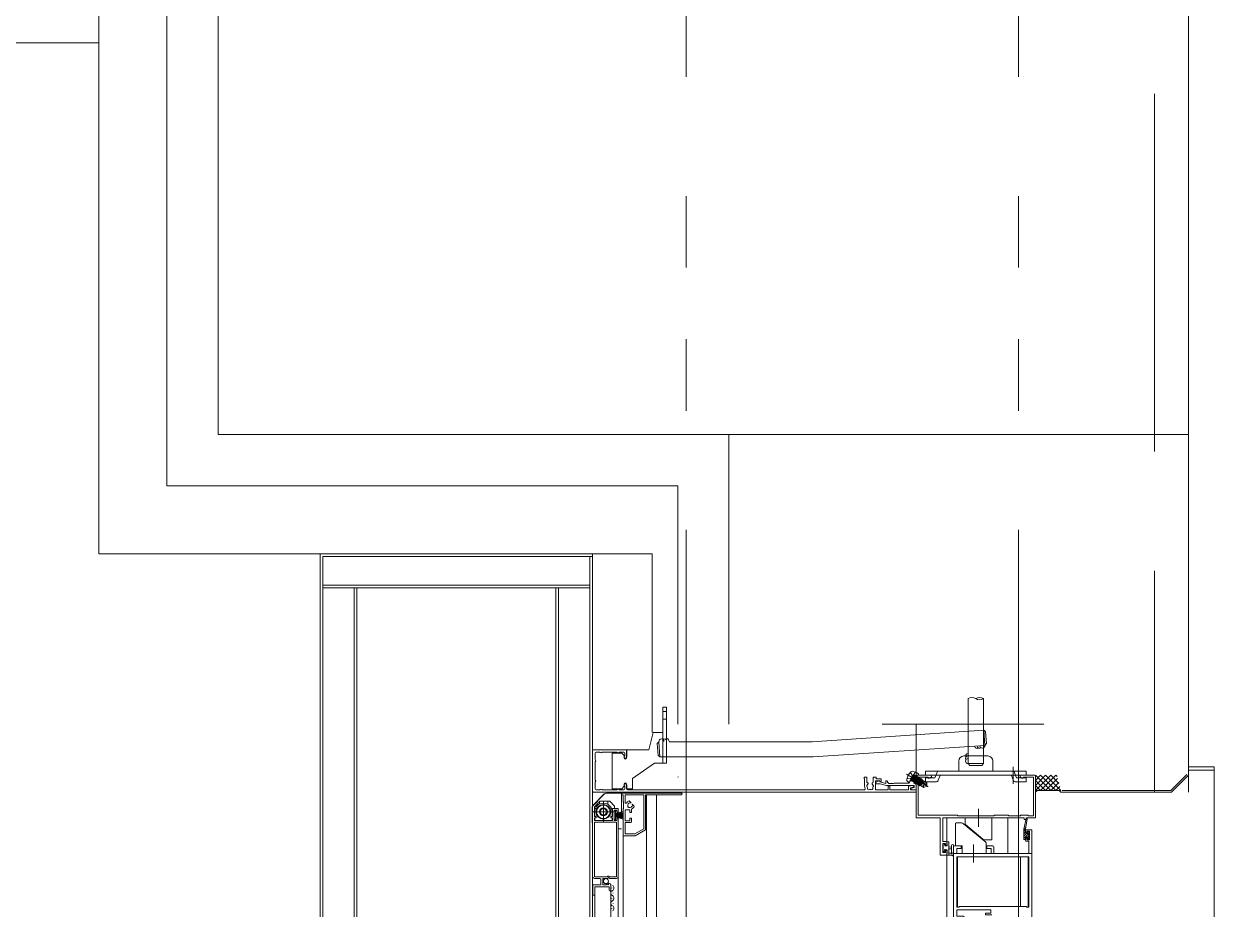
# Model space of a CAD drawing. Units: millimetres at full size. Extents: x -22551 to 92397, y -19340 to 14894.
# Drawn here: x 86832 to 87532, y -2284 to -1764 of the extents above; entities that cross this region are included whole.
import ezdxf

# ---------------------------------------------------------------- set-up
doc = ezdxf.new("R2010")
doc.units = ezdxf.units.MM
doc.header["$LTSCALE"] = 70
doc.linetypes.add('DASHED3', pattern=[4, 3, -1])
doc.linetypes.add('DOUBLE_CHAIN1', pattern=[8.8, 5, -1, 0.6, -0.6, 0.6, -1])
for name, color, linetype, lineweight in [('2-0_通芯', 7, 'Continuous', 15), ('2-1_躯体', 7, 'Continuous', 15), ('2-3_間仕切り', 7, 'Continuous', 15), ('4-4_ジプトーン・ケイカル', 7, 'Continuous', 15), ('4-A_FSH', 7, 'Continuous', 15), ('4-B_金物', 7, 'Continuous', 15)]:
    doc.layers.add(name, color=color, linetype=linetype, lineweight=lineweight)

msp = doc.modelspace()

# ---------------------------------------------------------------- linework, layer by layer
at = {"layer": '2-0_通芯', "linetype": 'DOUBLE_CHAIN1'}
for p, q in [((87221.52, 10874.77), (87221.52, -9077.32)), ((87416.52, 10874.77), (87416.52, -7611.2))]:
    msp.add_line(p, q, dxfattribs=at)
at = {"layer": '2-1_躯体', "linetype": 'DASHED3'}
msp.add_line((87496.52, -1245.23), (87496.52, -2215.23), dxfattribs=at)
at = {"layer": '2-1_躯体'}
for p, q in [((87516.52, -1245.23), (87516.52, -2215.23)), ((86946.52, -1455.23), (86946.52, -2005.23)), ((86946.52, -2005.23), (87516.52, -2005.23)), ((87246.52, -2005.23), (87246.52, -2175.23))]:
    msp.add_line(p, q, dxfattribs=at)
at = {"layer": '2-3_間仕切り'}
for p, q in [((86876.52, -1385.23), (86876.52, -2075.23)), ((86916.52, -1425.23), (86916.52, -2035.23)), ((86916.52, -2035.23), (87216.52, -2035.23)), ((87216.52, -2035.23), (87216.52, -2175.23)), ((86876.52, -2075.23), (87176.52, -2075.23))]:
    msp.add_line(p, q, dxfattribs=at)
at = {"layer": '4-4_ジプトーン・ケイカル'}
msp.add_line((86876.52, -1775.23), (84741.52, -1775.23), dxfattribs=at)
at = {"layer": '4-A_FSH'}
for p, q in [((87209.97, -2165.23), (87207.67, -2165.23)), ((87207.67, -2167.89), (87207.67, -2165.23)), ((87209.97, -2167.89), (87209.97, -2165.23)), ((87387.02, -2160.23), (87387.02, -2198.43)), ((87396.02, -2160.23), (87396.02, -2198.43)), ((87209.97, -2167.89), (87207.67, -2167.89)), ((87207.67, -2167.89), (87207.67, -2198.23)), ((87209.97, -2172.39), (87207.67, -2172.39)), ((87209.97, -2198.23), (87209.97, -2167.89)), ((87202.15, -2180.23), (87199.47, -2190.23)), ((87206.17, -2180.23), (87202.15, -2180.23)), ((87206.17, -2180.23), (87207.67, -2180.23)), ((87396.22, -2178.74), (87295.42, -2185.54)), ((87336.52, -2175.23), (87431.52, -2175.23)), ((87356.52, -2205.23), (87356.52, -2175.23)), ((87396.82, -2187.72), (87396.22, -2178.74)), ((87205.42, -2185.54), (87204.49, -2186.61)), ((87205.42, -2185.54), (87206.02, -2194.52)), ((87295.42, -2185.54), (87211.4, -2185.54)), ((87396.82, -2187.72), (87296.02, -2194.52)), ((87396.82, -2187.72), (87397.75, -2186.66)), ((87166.52, -2214.73), (87166.52, -2190.73)), ((87167.02, -2190.23), (87186.02, -2190.23)), ((87189.02, -2190.23), (87176.52, -2190.23)), ((87183.57, -2192.23), (87177.97, -2192.23)), ((87177.97, -2192.23), (87177.97, -2213.23)), ((87185.07, -2193.73), (87183.57, -2192.23)), ((87185.07, -2195.03), (87185.07, -2193.73)), ((87186.47, -2190.23), (87186.47, -2195.03)), ((87199.47, -2190.23), (87186.47, -2190.23)), ((87186.52, -2190.73), (87186.52, -2194.48)), ((87296.02, -2194.52), (87206.02, -2194.52)), ((87384.52, -2193.93), (87398.52, -2193.93)), ((87202.82, -2198.23), (87206.17, -2198.23)), ((87207.67, -2198.23), (87206.17, -2198.23)), ((87207.67, -2198.23), (87209.97, -2198.23)), ((87381.52, -2202.93), (87381.52, -2196.93)), ((87387.02, -2198.43), (87388.02, -2199.43)), ((87387.02, -2198.43), (87396.02, -2198.43)), ((87401.52, -2202.93), (87401.52, -2196.93)), ((87413.52, -2200.23), (87413.52, -2210.23)), ((87516.52, -2200.23), (87531.52, -2200.23)), ((87216.72, -2206.43), (87216.52, -2206.23)), ((87355.13, -2207.12), (87350.87, -2204.66)), ((87352.37, -2209.57), (87351.45, -2208.92)), ((87355.87, -2203.5), (87352.37, -2209.57)), ((87353.69, -2208.28), (87353.86, -2208.38)), ((87355.72, -2205.17), (87353.74, -2208.6)), ((87353.81, -2208.64), (87354.19, -2208.42)), ((87354.63, -2207.06), (87354.19, -2208.42)), ((87354.27, -2208.47), (87354.19, -2208.42)), ((87354.42, -2208.99), (87355.79, -2205.21)), ((87354.42, -2208.99), (87354.8, -2208.77)), ((87355.79, -2205.65), (87354.8, -2208.77)), ((87354.87, -2208.82), (87354.8, -2208.77)), ((87355.87, -2203.5), (87354.85, -2203.03)), ((87354.87, -2208.82), (87355.87, -2205.7)), ((87355.02, -2209.34), (87356.4, -2205.56)), ((87356.4, -2206), (87355.4, -2209.12)), ((87355.42, -2205.29), (87355.59, -2205.39)), ((87355.72, -2205.17), (87355.79, -2205.21)), ((87355.79, -2205.21), (87355.79, -2205.65)), ((87355.87, -2205.7), (87355.79, -2205.65)), ((87356.25, -2205.48), (87355.87, -2205.7)), ((87357.03, -2208.22), (87355.99, -2207.62)), ((87357.46, -2206.18), (87356.09, -2209.95)), ((87356.09, -2209.52), (87357.08, -2206.4)), ((87356.24, -2210.04), (87357.61, -2206.26)), ((87356.25, -2205.48), (87356.4, -2205.56)), ((87356.4, -2205.56), (87356.4, -2206)), ((87356.47, -2206.05), (87356.4, -2206)), ((87356.85, -2205.83), (87356.47, -2206.05)), ((87357.61, -2206.7), (87356.62, -2209.82)), ((87358.07, -2206.53), (87356.69, -2210.3)), ((87356.69, -2209.87), (87357.69, -2206.75)), ((87356.84, -2210.39), (87358.22, -2206.61)), ((87357.08, -2206.4), (87357, -2206.35)), ((87357.02, -2205.23), (87365.02, -2205.23)), ((87357.46, -2206.18), (87357.08, -2206.4)), ((87358.22, -2207.05), (87357.22, -2210.17)), ((87358.67, -2206.88), (87357.3, -2210.65)), ((87357.3, -2210.22), (87358.29, -2207.1)), ((87357.45, -2210.74), (87358.82, -2206.96)), ((87357.46, -2206.18), (87357.61, -2206.26)), ((87357.61, -2206.26), (87357.61, -2206.7)), ((87357.69, -2206.75), (87357.61, -2206.7)), ((87358.07, -2206.53), (87357.69, -2206.75)), ((87358.82, -2207.4), (87357.83, -2210.52)), ((87359.28, -2207.23), (87357.9, -2211)), ((87357.9, -2210.57), (87358.9, -2207.45)), ((87363.59, -2212), (87357.9, -2208.72)), ((87358.06, -2211.09), (87359.43, -2207.31)), ((87358.07, -2206.53), (87358.22, -2206.61)), ((87358.22, -2206.61), (87358.22, -2207.05)), ((87358.29, -2207.1), (87358.22, -2207.05)), ((87358.67, -2206.88), (87358.29, -2207.1)), ((87359.43, -2207.75), (87358.43, -2210.87)), ((87358.51, -2210.92), (87359.5, -2207.8)), ((87359.48, -2208.68), (87358.51, -2211.35)), ((87358.66, -2211.44), (87359.61, -2208.82)), ((87358.67, -2206.88), (87358.82, -2206.96)), ((87358.82, -2206.96), (87358.82, -2207.4)), ((87358.9, -2207.45), (87358.82, -2207.4)), ((87359.28, -2207.23), (87358.9, -2207.45)), ((87359.76, -2208.97), (87359.04, -2211.22)), ((87359.28, -2207.23), (87359.43, -2207.31)), ((87361.48, -2210.78), (87359.39, -2208.59)), ((87359.43, -2207.31), (87359.43, -2207.75)), ((87359.5, -2207.8), (87359.43, -2207.75)), ((87359.88, -2207.58), (87359.5, -2207.8)), ((87359.88, -2207.58), (87359.67, -2208.18)), ((87359.82, -2208.26), (87360.03, -2207.66)), ((87359.88, -2207.58), (87360.03, -2207.66)), ((87360.72, -2208.5), (87360.03, -2208.1)), ((87360.75, -2208.45), (87360.6, -2208.71)), ((87362.02, -2202.93), (87421.02, -2202.94)), ((87362.02, -2205.23), (87362.02, -2202.93)), ((87362.02, -2205.23), (87421.02, -2205.23)), ((87362.02, -2206.81), (87367.52, -2206.81)), ((87362.02, -2209.11), (87362.02, -2206.81)), ((87367.52, -2206.81), (87368.13, -2205.31)), ((87368.13, -2205.31), (87369.06, -2203.01)), ((87369.32, -2208.48), (87370.61, -2205.31)), ((87413.72, -2208.48), (87412.43, -2205.31)), ((87421.02, -2206.81), (87415.52, -2206.81)), ((87418.02, -2205.23), (87426.02, -2205.23)), ((87421.02, -2205.24), (87421.02, -2202.94)), ((87421.02, -2209.11), (87421.02, -2206.81)), ((87435.52, -2205.23), (87426.52, -2214.23)), ((87432.52, -2205.23), (87426.52, -2211.23)), ((87429.52, -2205.23), (87426.52, -2208.23)), ((87426.52, -2205.23), (87435.52, -2214.23)), ((87426.52, -2208.23), (87432.52, -2214.23)), ((87438.52, -2205.23), (87429.52, -2214.23)), ((87429.52, -2205.23), (87438.52, -2214.23)), ((87432.52, -2205.23), (87441.52, -2214.23)), ((87439.56, -2207.19), (87432.52, -2214.23)), ((87435.52, -2205.23), (87440.37, -2210.08)), ((87438.52, -2205.23), (87439.21, -2205.93)), ((87531.52, -2202.23), (87531.52, -2580.23)), ((87167.02, -2215.23), (87166.52, -2214.73)), ((87166.52, -2215.23), (87166.52, -2580.23)), ((87356.52, -2215.23), (87167.02, -2215.23)), ((87174.65, -2215.73), (87183.82, -2215.73)), ((87177.97, -2213.23), (87183.57, -2213.23)), ((87183.52, -2216.73), (87183.52, -2215.73)), ((87183.52, -2215.73), (87218.62, -2215.73)), ((87183.57, -2213.23), (87185.07, -2211.73)), ((87185.07, -2211.73), (87185.07, -2210.43)), ((87186.47, -2210.43), (87186.47, -2213.23)), ((87186.47, -2213.23), (87189.97, -2213.23)), ((87186.52, -2210.98), (87186.52, -2213.23)), ((87187.04, -2213.73), (87326.2, -2213.73)), ((87327.58, -2211.82), (87327.63, -2211.93)), ((87327.81, -2210.94), (87327.72, -2211.03)), ((87327.83, -2212.58), (87327.85, -2212.73)), ((87328.27, -2210.03), (87328.27, -2210.17)), ((87329.02, -2213.56), (87329.17, -2213.52)), ((87329.67, -2213.52), (87329.82, -2213.56)), ((87330.57, -2210.17), (87330.57, -2210.03)), ((87330.99, -2212.73), (87331.01, -2212.58)), ((87331.12, -2211.03), (87331.03, -2210.94)), ((87331.21, -2211.93), (87331.26, -2211.82)), ((87354.87, -2209.25), (87355.02, -2209.34)), ((87355.02, -2209.34), (87355.4, -2209.12)), ((87355.48, -2209.17), (87355.4, -2209.12)), ((87355.63, -2209.69), (87356.01, -2209.47)), ((87356.09, -2209.52), (87356.01, -2209.47)), ((87356.09, -2209.95), (87356.09, -2209.52)), ((87356.09, -2209.95), (87356.24, -2210.04)), ((87356.24, -2210.04), (87356.62, -2209.82)), ((87356.69, -2209.87), (87356.62, -2209.82)), ((87356.69, -2210.3), (87356.69, -2209.87)), ((87356.69, -2210.3), (87356.84, -2210.39)), ((87356.84, -2210.39), (87357.22, -2210.17)), ((87357.3, -2210.22), (87357.22, -2210.17)), ((87357.3, -2210.65), (87357.3, -2210.22)), ((87357.3, -2210.65), (87357.45, -2210.74)), ((87357.45, -2210.74), (87357.83, -2210.52)), ((87357.9, -2210.57), (87357.83, -2210.52)), ((87357.9, -2211), (87357.9, -2210.57)), ((87357.9, -2211), (87358.06, -2211.09)), ((87358.06, -2211.09), (87358.43, -2210.87)), ((87358.51, -2210.92), (87358.43, -2210.87)), ((87358.51, -2211.35), (87358.51, -2210.92)), ((87358.51, -2211.35), (87358.66, -2211.44)), ((87358.66, -2211.44), (87359.04, -2211.22)), ((87359.12, -2211.27), (87359.04, -2211.22)), ((87360.19, -2209.42), (87359.1, -2211.31)), ((87359.1, -2211.31), (87361.08, -2212.46)), ((87360.78, -2211.19), (87361.01, -2212.42)), ((87361.08, -2212.46), (87362.71, -2211.66)), ((87361.48, -2210.78), (87362.78, -2211.53)), ((87361.48, -2210.78), (87362.71, -2211.66)), ((87368.4, -2209.11), (87362.02, -2209.11)), ((87362.41, -2209.76), (87362.54, -2211.22)), ((87362.54, -2211.22), (87362.86, -2211.4)), ((87362.86, -2211.4), (87362.71, -2211.66)), ((87362.73, -2209.6), (87362.86, -2211.4)), ((87414.64, -2209.11), (87421.02, -2209.11)), ((87426.52, -2211.23), (87429.52, -2214.23)), ((87440.22, -2209.54), (87435.52, -2214.23)), ((87440.87, -2211.89), (87438.52, -2214.23)), ((87166.61, -2222.94), (87173.33, -2216.23)), ((87166.61, -2222.94), (87173.23, -2216.32)), ((87176.52, -2220.53), (87170.62, -2220.53)), ((87170.62, -2222.13), (87170.62, -2220.53)), ((87172.82, -2233.03), (87172.82, -2220.43)), ((87175.52, -2222.41), (87175.52, -2220.53)), ((87179.32, -2223.33), (87176.52, -2220.53)), ((87183.52, -2216.73), (87183.52, -2226.79)), ((87184.52, -2216.73), (87183.52, -2216.73)), ((87184.52, -2220.71), (87184.52, -2216.73)), ((87184.72, -2220.91), (87184.52, -2220.71)), ((87184.72, -2224.71), (87184.72, -2220.91)), ((87185.52, -2216.73), (87196.52, -2216.73)), ((87185.52, -2221.08), (87185.52, -2216.73)), ((87187.17, -2223.58), (87187.17, -2222.73)), ((87189.04, -2221.49), (87187.87, -2220.32)), ((87190.93, -2223.38), (87189.77, -2222.21)), ((87196.52, -2216.73), (87196.52, -2236.69)), ((87197.52, -2216.73), (87197.52, -2237.27)), ((87218.62, -2216.73), (87197.52, -2216.73)), ((87198.12, -2580.23), (87198.12, -2216.73)), ((87204.02, -2580.23), (87204.02, -2216.73)), ((87166.32, -2232.93), (87166.32, -2223.63)), ((87166.32, -2232.93), (87166.32, -2223.63)), ((87166.52, -2226.73), (87179.12, -2226.73)), ((87167.72, -2226.73), (87167.72, -2229.42)), ((87177.92, -2226.73), (87177.92, -2229.42)), ((87179.32, -2224.73), (87179.32, -2223.33)), ((87179.97, -2227.73), (87184.52, -2226.53)), ((87184.52, -2226.97), (87179.97, -2227.93)), ((87179.97, -2228.13), (87184.52, -2227.41)), ((87184.52, -2227.85), (87179.97, -2228.33)), ((87179.97, -2228.53), (87184.52, -2228.29)), ((87184.52, -2228.73), (87179.97, -2228.73)), ((87179.97, -2228.93), (87184.52, -2229.18)), ((87184.52, -2229.62), (87179.97, -2229.13)), ((87179.97, -2229.33), (87184.52, -2230.06)), ((87184.52, -2230.5), (87179.97, -2229.53)), ((87179.97, -2229.73), (87184.52, -2230.94)), ((87184.52, -2224.91), (87184.72, -2224.71)), ((87184.52, -2240.73), (87184.52, -2224.91)), ((87185.52, -2225.56), (87188.42, -2225.53)), ((87185.52, -2231.93), (87185.52, -2225.56)), ((87188.52, -2224.08), (87187.67, -2224.08)), ((87188.42, -2225.53), (87188.42, -2227.03)), ((87188.42, -2227.03), (87189.42, -2227.03)), ((87189.42, -2227.03), (87189.42, -2225.07)), ((87393.15, -2224.92), (87393.15, -2235.55)), ((87166.52, -2232.58), (87166.52, -2580.23)), ((87167.72, -2230.25), (87167.72, -2231.73)), ((87177.92, -2230.25), (87177.92, -2231.73)), ((87181.52, -2232.58), (87181.52, -2580.23)), ((87183.52, -2236.73), (87181.52, -2236.73)), ((87184.52, -2232.58), (87184.52, -2580.23)), ((87188.42, -2231.93), (87185.52, -2231.93)), ((87185.52, -2232.93), (87188.92, -2232.93)), ((87185.52, -2239.73), (87185.52, -2232.93)), ((87188.42, -2230.43), (87188.42, -2231.93)), ((87189.42, -2230.43), (87188.42, -2230.43)), ((87189.42, -2232.43), (87189.42, -2230.43)), ((87196.52, -2236.69), (87191.25, -2239.73)), ((87374.52, -2230.23), (87374.52, -2246.73)), ((87379.52, -2233.73), (87379.52, -2246.73)), ((87383.09, -2233.23), (87380.02, -2233.23)), ((87397.34, -2244.58), (87384.37, -2233.7)), ((87385.27, -2230.23), (87401.02, -2230.23)), ((87385.45, -2234.18), (87395.68, -2242.77)), ((87401.02, -2233.23), (87401.02, -2230.23)), ((87401.02, -2242.73), (87401.02, -2233.23)), ((87410.32, -2230.23), (87410.32, -2251.23)), ((87419.72, -2236.93), (87421.13, -2230.67)), ((87419.72, -2236.99), (87419.77, -2236.93)), ((87420.72, -2236.93), (87420.73, -2236.85)), ((87420.9, -2235.82), (87421.72, -2230.78)), ((87191.52, -2240.73), (87184.52, -2240.73)), ((87191.25, -2239.73), (87185.52, -2239.73)), ((87197.52, -2237.27), (87191.52, -2240.73)), ((87396.96, -2243.23), (87400.52, -2243.23)), ((87419.72, -2238.33), (87420.72, -2237.33)), ((87419.72, -2239.68), (87420.72, -2238.68)), ((87419.72, -2242.37), (87422.92, -2239.17)), ((87419.72, -2241.03), (87421.55, -2239.2)), ((87420.02, -2242.93), (87420.42, -2242.93)), ((87420.53, -2242.91), (87420.7, -2242.74)), ((87420.72, -2242.63), (87420.72, -2241.53)), ((87421.82, -2238.33), (87421.82, -2238.67)), ((87421.82, -2241.62), (87422.72, -2240.72)), ((87421.89, -2238.86), (87422.48, -2238.27)), ((87422.12, -2242.63), (87422.62, -2242.63)), ((87422.16, -2242.63), (87422.92, -2241.87)), ((87422.83, -2238.62), (87422.33, -2238.12)), ((87422.72, -2241.63), (87422.72, -2239.63)), ((87422.92, -2239.43), (87422.92, -2238.83)), ((87422.92, -2242.33), (87422.92, -2241.83)), ((87372.22, -2245.83), (87372.22, -2246.33)), ((87372.22, -2248.83), (87372.22, -2249.43)), ((87372.31, -2249.65), (87372.81, -2250.15)), ((87372.42, -2246.53), (87372.42, -2248.63)), ((87373.02, -2245.53), (87372.52, -2245.53)), ((87373.32, -2249.93), (87373.32, -2249.59)), ((87374.52, -2244.63), (87374.52, -2245.23)), ((87374.52, -2249.13), (87374.52, -2580.23)), ((87375.42, -2244.33), (87374.82, -2244.33)), ((87375.72, -2252.23), (87375.72, -2244.63)), ((87375.72, -2247.33), (87376.86, -2247.44)), ((87375.72, -2248.53), (87376.86, -2248.43)), ((87377.32, -2246.51), (87377.32, -2250.47)), ((87378.52, -2246.51), (87378.52, -2251.67)), ((87383.52, -2246.73), (87379.52, -2246.73)), ((87383.52, -2251.23), (87383.52, -2246.73)), ((87390.22, -2245.92), (87390.22, -2256.55)), ((87397.52, -2251.23), (87397.52, -2244.97)), ((87374.52, -2251.33), (87374.52, -2251.93)), ((87374.82, -2252.23), (87377.5, -2252.23)), ((87376.9, -2251.03), (87375.72, -2251.03)), ((87424.52, -2251.23), (87378.52, -2251.23)), ((87378.52, -2251.23), (87378.52, -2580.23)), ((87378.52, -2253.16), (87378.52, -2580.23)), ((87380.72, -2253.16), (87380.72, -2282.73)), ((87422.32, -2253.16), (87380.75, -2253.16)), ((87417.72, -2253.16), (87417.72, -2282.3)), ((87422.32, -2253.16), (87422.32, -2282.73)), ((87424.52, -2580.23), (87424.52, -2251.23)), ((87166.72, -2275.23), (87166.72, -2270.03)), ((87170.82, -2265.83), (87167.52, -2265.83)), ((87167.72, -2270.8), (87167.72, -2580.23)), ((87174.96, -2268.99), (87175.39, -2269.42)), ((87175.72, -2265.53), (87175.42, -2265.83)), ((87175.89, -2269.13), (87175.83, -2268.89)), ((87177.22, -2269.93), (87177.22, -2272.73)), ((87177.72, -2271.33), (87177.72, -2271.53)), ((87177.22, -2580.23), (87177.22, -2272.73)), ((87177.72, -2277.33), (87177.72, -2277.53)), ((87178.48, -2274.33), (87178.48, -2274.53)), ((87177.72, -2283.33), (87177.72, -2283.53)), ((87178.48, -2280.33), (87178.48, -2280.53))]:
    msp.add_line(p, q, dxfattribs=at)
for points in [[(87397.75, -2186.66), (87397.28, -2179.67), (87396.22, -2178.74)], [(87204.49, -2186.61), (87204.96, -2193.59), (87206.02, -2194.52)], [(87168.02, -2192.23), (87168.02, -2195.9), (87168.09, -2196.09)], [(87170.88, -2191.8), (87170.69, -2191.73), (87168.52, -2191.73)], [(87180.88, -2191.8), (87180.69, -2191.73), (87172.35, -2191.73), (87172.16, -2191.8)], [(87184.82, -2191.73), (87182.35, -2191.73), (87182.16, -2191.8)], [(87185.23, -2193.96), (87185.32, -2193.75), (87185.32, -2192.23)], [(87168.09, -2197.37), (87168.02, -2197.56), (87168.02, -2207.9), (87168.09, -2208.09)], [(87189.97, -2213.23), (87189.97, -2207.23), (87202.82, -2198.23)], [(87388.02, -2199.43), (87395.02, -2199.43), (87396.02, -2198.43)], [(87516.52, -2202.23), (87531.52, -2202.23), (87531.52, -2200.23)], [(87326.22, -2211.73), (87326.22, -2207.65), (87326.07, -2207.39), (87325.92, -2207.13), (87325.92, -2206.43), (87327.52, -2206.43), (87327.52, -2209.34), (87327.84, -2209.63)], [(87331, -2209.63), (87331.32, -2209.34), (87331.32, -2206.43), (87332.92, -2206.43), (87332.92, -2207.43), (87335.92, -2207.43), (87335.92, -2208.83), (87335.42, -2208.83), (87335.14, -2208.63), (87334.85, -2208.43), (87332.62, -2208.43), (87332.62, -2213.73), (87340.02, -2213.73), (87340.02, -2211.83)], [(87333.07, -2209.4), (87335.01, -2208.28), (87335.23, -2209.08), (87338.62, -2209.99), (87338.62, -2208.93)], [(87340.82, -2210.13), (87343.22, -2210.13), (87343.52, -2209.83), (87352.22, -2209.83), (87353.9, -2206.93), (87354.09, -2206.83), (87354.37, -2206.35), (87354.36, -2206.13), (87355.98, -2203.32), (87357.92, -2204.45), (87357.92, -2205.23), (87356.52, -2205.23), (87356.52, -2207.39), (87355.09, -2209.86), (87356.52, -2210.68), (87356.52, -2213.73), (87353.82, -2213.73)], [(87351.05, -2207.13), (87353.07, -2207.25), (87354.17, -2206.56)], [(87353.1, -2203.58), (87354.22, -2205.27), (87354.17, -2206.56)], [(87353.74, -2208.6), (87353.81, -2208.64), (87353.98, -2208.17)], [(87355.47, -2205.6), (87354.27, -2208.9), (87354.42, -2208.99)], [(87354.27, -2208.9), (87354.27, -2208.47), (87354.83, -2206.71)], [(87356.25, -2205.48), (87354.87, -2209.25), (87354.87, -2208.82)], [(87356.85, -2205.83), (87355.48, -2209.6), (87355.63, -2209.69), (87357, -2205.91)], [(87355.48, -2209.6), (87355.48, -2209.17), (87356.47, -2206.05)], [(87356.85, -2205.83), (87357, -2205.91), (87357, -2206.35), (87356.01, -2209.47)], [(87374.52, -2244.63), (87374.52, -2246.43), (87373.72, -2246.43), (87373.72, -2245.33), (87372.25, -2245.33), (87372.25, -2250.6), (87373.72, -2250.6), (87373.72, -2249.43), (87374.52, -2249.43), (87374.52, -2252.23), (87370.62, -2252.23), (87370.62, -2230.23), (87356.52, -2230.23), (87356.52, -2205.73)], [(87363.22, -2206.33), (87357.72, -2206.33), (87357.72, -2228.6), (87380.52, -2228.6), (87380.95, -2229.03), (87402.09, -2229.03), (87402.52, -2228.6), (87410.52, -2228.6), (87410.95, -2229.03), (87417.59, -2229.03), (87418.02, -2228.6), (87422.02, -2228.6), (87422.45, -2229.03), (87425.32, -2229.03), (87425.32, -2206.33), (87419.82, -2206.33)], [(87362.54, -2211.22), (87359.69, -2208.19), (87362.41, -2209.76)], [(87360.03, -2207.66), (87360.03, -2208.1), (87359.96, -2208.35)], [(87360.75, -2208.45), (87362.73, -2209.6), (87362.41, -2209.76)], [(87365.52, -2205.73), (87365.52, -2206.23), (87364.43, -2206.86), (87363.82, -2206.86)], [(87426.52, -2205.73), (87426.52, -2230.23), (87421.02, -2230.23), (87421.02, -2231.23), (87420.02, -2231.23), (87420.02, -2230.23), (87372.25, -2230.23), (87372.25, -2244.13), (87374.02, -2244.13)], [(87415.52, -2206.81), (87414.91, -2205.31), (87413.98, -2203.01)], [(87419.22, -2206.86), (87418.61, -2206.86), (87417.52, -2206.23), (87417.52, -2205.73)], [(87441.52, -2215.23), (87506.52, -2215.23), (87516.52, -2205.23)], [(87442.3, -2214.23), (87506.11, -2214.23), (87515.52, -2204.82)], [(87168.09, -2209.37), (87168.02, -2209.56), (87168.02, -2213.23)], [(87168.52, -2213.73), (87170.69, -2213.73), (87170.88, -2213.66)], [(87172.16, -2213.66), (87172.35, -2213.73), (87180.69, -2213.73), (87180.88, -2213.66)], [(87182.16, -2213.66), (87182.35, -2213.73), (87184.82, -2213.73)], [(87185.32, -2213.23), (87185.32, -2211.72), (87185.23, -2211.51)], [(87346.06, -2211.33), (87339.01, -2211.33), (87335.28, -2210.33), (87333.32, -2210.33)], [(87341.02, -2211.83), (87341.02, -2213.73), (87352.02, -2213.73), (87352.02, -2211.56), (87354.58, -2211.34)], [(87353.73, -2212.74), (87355.32, -2212.46), (87355.32, -2211.33), (87346.98, -2211.33), (87346.79, -2211.21), (87346.25, -2211.21), (87346.06, -2211.33)], [(87354.71, -2212.33), (87353.12, -2212.61), (87353.12, -2213.73), (87356.52, -2213.73), (87356.52, -2215.23)], [(87361.57, -2210.83), (87360.78, -2211.19), (87359.5, -2210.61)], [(87426.52, -2215.23), (87427.52, -2214.23), (87440.52, -2214.23), (87441.52, -2215.23)], [(87166.52, -2264.83), (87166.52, -2231.73), (87166.52, -2223.43), (87169.07, -2220.88)], [(87169.77, -2221.59), (87167.52, -2223.84), (87167.52, -2229.43), (87168.52, -2229.43), (87168.52, -2230.23), (87167.52, -2230.23), (87167.52, -2231.73), (87178.12, -2231.73), (87178.12, -2230.23), (87177.12, -2230.23), (87177.12, -2229.43), (87178.12, -2229.43), (87178.12, -2224.73), (87181.52, -2224.73), (87181.52, -2226.98), (87180.62, -2226.98), (87180.62, -2225.73), (87179.12, -2225.73), (87179.12, -2231.73), (87180.62, -2231.73), (87180.62, -2230.48), (87181.52, -2230.48), (87181.52, -2264.83)], [(87175.16, -2264.83), (87167.52, -2264.83), (87167.52, -2232.73), (87180.52, -2232.73), (87180.52, -2264.83), (87176.48, -2264.83)], [(87385.27, -2230.23), (87385.27, -2233.23), (87385.27, -2233.8)], [(87419.72, -2242.63), (87419.72, -2236.93), (87420.72, -2236.93)], [(87421.36, -2239.13), (87420.72, -2239.13), (87420.72, -2236.93)], [(87418.22, -2307.23), (87424.52, -2307.23), (87424.52, -2237.23), (87421.22, -2237.23)], [(87420.72, -2237.73), (87420.72, -2239.13), (87421.52, -2239.13), (87421.52, -2238.03)], [(87421.52, -2238.03), (87423.02, -2238.03), (87423.02, -2243.23), (87421.52, -2243.23), (87421.52, -2242.13), (87420.72, -2242.13), (87420.72, -2243.53)], [(87420.72, -2241.53), (87421.82, -2241.53), (87421.82, -2242.33)], [(87374.72, -2245.43), (87374.72, -2246.73), (87373.32, -2246.73), (87373.32, -2245.83)], [(87373.78, -2249.13), (87374.72, -2249.13), (87374.72, -2251.13)], [(87378.52, -2247.23), (87378.52, -2289.23), (87384.72, -2289.23), (87384.72, -2288.43), (87384.03, -2288.03), (87380.45, -2288.03), (87380.45, -2284.23), (87400.42, -2284.23), (87400.42, -2286.23), (87397.22, -2286.23), (87397.22, -2287.23), (87400.92, -2287.23)], [(87401.52, -2246.73), (87398.02, -2246.73), (87398.02, -2248.23), (87400.52, -2248.23), (87400.52, -2251.23), (87380.45, -2251.23), (87380.45, -2248.23), (87383.02, -2248.23), (87383.02, -2246.73), (87379.02, -2246.73)], [(87421.22, -2244.03), (87421.79, -2244.03), (87422.59, -2244.03), (87422.59, -2251.23), (87402.02, -2251.23), (87402.02, -2247.23)], [(87397.52, -2251.23), (87383.52, -2251.23), (87397.52, -2251.23)], [(87176.31, -2264.53), (87175.33, -2264.53), (87175.16, -2264.83)], [(87167.22, -2269.53), (87171.32, -2269.53), (87171.32, -2266.33)], [(87176.22, -2272.73), (87176.22, -2270.73), (87167.72, -2270.73), (87167.72, -2275.23)], [(87175.42, -2265.83), (87172.42, -2265.83), (87172.42, -2269.63), (87174.62, -2269.63), (87174.62, -2269.13)], [(87180.52, -2265.83), (87176.59, -2265.83), (87176.05, -2265.38)]]:
    msp.add_lwpolyline(points, dxfattribs=at)
for points in [[(87179.97, -2226.23), (87179.12, -2226.23), (87179.12, -2231.23), (87179.97, -2231.23)], [(87421.09, -2282.3), (87421.52, -2282.73), (87422.59, -2282.73), (87422.59, -2253.16), (87380.45, -2253.16), (87380.45, -2282.73), (87381.52, -2282.73), (87381.95, -2282.3)]]:
    msp.add_lwpolyline(points, close=True, dxfattribs=at)
for centre, radius in [((87172.82, -2226.73), 4.3), ((87172.82, -2226.73), 4), ((87172.82, -2226.73), 2.35), ((87172.82, -2226.73), 1.85), ((87174.32, -2267.39), 1.45)]:
    msp.add_circle(centre, radius, dxfattribs=at)
for centre, radius, start, end in [((87389.27, -2163.54), 4, 55.77113, 124.22887), ((87393.77, -2163.54), 4, 55.77113, 124.22887), ((87393.77, -2156.93), 4, 235.77113, 304.22887), ((87206.91, -2185.44), 1.5, 3.85934, 183.85934), ((87208.41, -2185.34), 1.5, 3.85934, 123.85934), ((87209.91, -2185.24), 1.5, 3.85934, 123.85934), ((87393.83, -2187.93), 1.5, 183.85934, 303.85934), ((87395.33, -2187.82), 1.5, 183.85934, 3.85934), ((87167.02, -2190.73), 0.5, 90.00001, 179.99999), ((87168.52, -2192.23), 0.5, 90.00001, 179.99999), ((87171.52, -2191.03), 1, 230.28486, 309.71514), ((87181.52, -2191.03), 1, 230.28486, 309.71514), ((87184.82, -2192.23), 0.5, 0.00001, 89.99999), ((87185.77, -2194.48), 0.75, 135.58467, 359.99998), ((87185.77, -2195.03), 0.7, 180, 0), ((87186.02, -2190.73), 0.5, 0.00001, 89.99999), ((87384.52, -2196.93), 3, 89.99878, 179.99845), ((87387.02, -2193.93), 1.5, 90, 210), ((87387.02, -2195.43), 1.5, 90, 210), ((87392.33, -2188.03), 1.5, 183.85934, 303.85934), ((87398.52, -2196.93), 3, 359.99873, 89.99878), ((87167.32, -2196.73), 1, 320.28486, 39.71514), ((87387.02, -2196.93), 1.5, 90, 270), ((87167.32, -2208.73), 1, 320.28486, 39.71514), ((87339.12, -2208.93), 0.5, 359.99999, 180.00001), ((87340.82, -2208.93), 1.2, 180.00001, 269.99999), ((87352.2, -2207.86), 1.3, 165.88085, 235), ((87359.66, -2209.73), 9, 134.11915, 165.88085), ((87353.44, -2208.72), 0.5, 60, 150), ((87354.3, -2204.21), 1.3, 65, 134.11915), ((87355.67, -2204.85), 0.5, 150, 240), ((87357.02, -2205.73), 0.5, 90, 180), ((87359.56, -2208.4), 0.248, 60, 227.19096), ((87363.22, -2206.63), 0.3, 6.69977, 90), ((87363.82, -2206.56), 0.3, 186.69977, 270), ((87365.02, -2205.73), 0.5, 0, 90), ((87368.4, -2208.11), 1, 270, 337.99665), ((87414.64, -2208.11), 1, 201.99783, 270), ((87418.02, -2205.73), 0.5, 90, 180), ((87419.22, -2206.56), 0.3, 270, 353.30023), ((87419.82, -2206.63), 0.3, 90, 173.30023), ((87426.02, -2205.73), 0.5, 0, 90), ((87168.52, -2213.23), 0.5, 180.00001, 269.99999), ((87171.52, -2214.43), 1, 50.28486, 129.71514), ((87174.65, -2217.73), 2, 89.99996, 134.99996), ((87181.52, -2214.43), 1, 50.28486, 129.71514), ((87184.82, -2213.23), 0.5, 270.00001, 359.99999), ((87185.77, -2210.98), 0.75, 0.00002, 224.41533), ((87185.77, -2210.43), 0.7, 0, 180), ((87187.02, -2213.23), 0.5, 180.00001, 269.99999), ((87218.62, -2216.23), 0.5, 270, 90), ((87326.2, -2213.33), 0.4, 270.00006, 26.38784), ((87329.42, -2211.73), 3.2, 179.99998, 206.38778), ((87327.94, -2211.47), 0.5, 116.86995, 223.13013), ((87329.42, -2211.73), 1.8, 186.26017, 208.03073), ((87329.42, -2211.73), 1.8, 134.79286, 153.73983), ((87328.56, -2212.96), 0.75, 162.2996, 307.70036), ((87327.87, -2210.03), 0.4, 359.99999, 94.09604), ((87327.87, -2210.17), 0.4, 314.79276, 359.99993), ((87329.42, -2211.73), 1.8, 261.96925, 278.03075), ((87330.28, -2212.96), 0.75, 232.29964, 17.7004), ((87330.97, -2210.03), 0.4, 85.90396, 180.00001), ((87330.97, -2210.17), 0.4, 180.00007, 225.20724), ((87329.42, -2211.73), 1.8, 26.26017, 45.20714), ((87329.42, -2211.73), 1.8, 331.96927, 353.73983), ((87330.9, -2211.47), 0.5, 316.86987, 63.13005), ((87333.32, -2209.83), 0.5, 119.99999, 270), ((87340.52, -2211.83), 0.5, 359.99999, 180.00001), ((87353.82, -2213.23), 0.5, 99.99999, 270), ((87354.62, -2211.83), 0.5, 280.00001, 95), ((87167.32, -2223.65), 1, 135.00054, 180), ((87167.32, -2223.65), 1, 135.00054, 180), ((87172.82, -2226.73), 5.1, 0, 180), ((87169.42, -2221.23), 0.5, 315, 135), ((87186.02, -2221.08), 0.5, 180, 326.44134), ((87188.52, -2222.73), 2.5, 105.03856, 146.44134), ((87188.52, -2222.73), 1.35, 67.33531, 180), ((87188.52, -2222.73), 1.35, 270.00144, 22.66552), ((87187.67, -2223.58), 0.5, 180, 270.00009), ((87188.52, -2222.73), 2.5, 291.1013, 344.96215), ((87167.32, -2232.93), 1, 180, 216.86829), ((87167.32, -2232.93), 1, 180, 216.8665), ((87188.92, -2232.43), 0.5, 270, 0), ((87380.02, -2233.73), 0.5, 90, 180), ((87383.09, -2235.23), 2, 50, 90), ((87385.77, -2233.8), 0.5, 180, 230), ((87420.82, -2236.33), 0.3, 110.80246, 230.80246), ((87420.44, -2236.8), 0.3, 350.80246, 50.80246), ((87420.6, -2235.77), 0.3, 290.80246, 350.80246), ((87421.42, -2230.73), 0.3, 350.80246, 167.34138), ((87396.96, -2241.23), 2, 230, 269.99999), ((87400.52, -2242.73), 0.5, 270, 0), ((87420.02, -2242.63), 0.3, 180, 269.99999), ((87420.42, -2242.63), 0.3, 270, 0), ((87421.22, -2237.73), 0.5, 90, 180), ((87421.22, -2243.53), 0.5, 180, 270), ((87421.36, -2239.43), 0.3, 33.05573, 90), ((87421.82, -2239.13), 0.25, 213.05573, 56.94427), ((87422.12, -2238.33), 0.3, 45, 180), ((87422.12, -2238.67), 0.3, 180, 236.94427), ((87422.12, -2242.33), 0.3, 180, 269.99999), ((87422.62, -2242.33), 0.3, 270, 0), ((87422.72, -2239.43), 0.2, 270, 0), ((87422.72, -2241.83), 0.2, 0, 90), ((87422.62, -2238.83), 0.3, 0, 45), ((87372.52, -2245.83), 0.3, 90, 180), ((87372.42, -2246.33), 0.2, 180, 269.99999), ((87372.42, -2248.83), 0.2, 90, 180), ((87372.52, -2249.43), 0.3, 180, 225), ((87373.02, -2249.93), 0.3, 225, 0), ((87373.02, -2245.83), 0.3, 0, 90), ((87373.32, -2249.13), 0.25, 33.05573, 236.94427), ((87373.02, -2249.59), 0.3, 0, 56.94427), ((87373.78, -2248.83), 0.3, 213.05573, 269.99999), ((87374.02, -2244.63), 0.5, 0, 90), ((87374.82, -2244.63), 0.3, 90, 180), ((87374.72, -2245.23), 0.2, 180, 269.99999), ((87375.42, -2244.63), 0.3, 0, 90), ((87376.82, -2247.93), 0.5, 275.09207, 84.90793), ((87377.42, -2251.03), 0.3, 210, 70.81024), ((87377.92, -2246.51), 0.6, 359.95977, 179.95977), ((87377.62, -2250.47), 0.3, 179.95977, 250.81024), ((87379.02, -2247.23), 0.5, 90, 180), ((87397.02, -2244.97), 0.5, 0, 50), ((87401.52, -2247.23), 0.5, 0, 90), ((87374.72, -2251.33), 0.2, 90, 180), ((87374.82, -2251.93), 0.3, 180, 269.99999), ((87376.9, -2251.33), 0.3, 30, 90), ((87377.5, -2252.53), 0.3, 30, 90), ((87378.02, -2252.23), 0.3, 210, 10.52878), ((87378.61, -2252.12), 0.3, 130.52878, 190.52878), ((87378.22, -2251.67), 0.3, 310.52878, 0), ((87167.52, -2264.83), 1, 180, 270), ((87176.48, -2264.63), 0.2, 150, 270), ((87180.52, -2264.83), 1, 270, 0), ((87167.22, -2270.03), 0.5, 90, 180), ((87170.82, -2266.33), 0.5, 0, 90), ((87174.82, -2269.13), 0.2, 45, 180), ((87175.6, -2269.21), 0.3, 225, 15), ((87175.92, -2265.53), 0.2, 50, 180), ((87176.02, -2268.83), 0.2, 84.84954, 195), ((87175.92, -2269.93), 1.3, 0, 84.79416), ((87177.26, -2271.43), 1.72, 299.20254, 60.79746), ((87167.22, -2275.23), 0.5, 180, 0), ((87176.72, -2272.73), 0.5, 180, 0), ((87178.94, -2274.43), 1.72, 119.20254, 240.79746), ((87178.94, -2280.43), 1.72, 119.20254, 240.79746), ((87177.26, -2277.43), 1.72, 299.20254, 60.79746), ((87177.26, -2283.43), 1.72, 299.20254, 60.79746)]:
    msp.add_arc(centre, radius, start, end, dxfattribs=at)
at = {"layer": '4-B_金物'}
for p, q in [((87006.52, -3085.23), (87006.52, -2075.23)), ((87166.52, -2075.23), (87146.52, -2075.23)), ((87166.52, -3085.23), (87166.52, -2075.23)), ((87166.52, -2075.23), (87201.52, -2075.23)), ((87201.52, -2180.23), (87201.52, -2075.23)), ((87008.12, -2076.83), (87166.52, -2076.83)), ((87008.12, -3083.63), (87008.12, -2076.83)), ((87164.92, -3085.23), (87164.92, -2076.83)), ((87164.92, -2093.63), (87008.12, -2093.63)), ((87164.92, -2095.23), (87008.12, -2095.23)), ((87026.52, -3065.23), (87026.52, -2095.23)), ((87028.12, -3065.23), (87028.12, -2095.23)), ((87144.92, -3065.23), (87144.92, -2095.23)), ((87146.52, -3065.23), (87146.52, -2095.23))]:
    msp.add_line(p, q, dxfattribs=at)
msp.add_lwpolyline([(87146.52, -2075.23), (87026.52, -2075.23), (87006.52, -2075.23)], dxfattribs=at)

doc.saveas('drawing.dxf')
